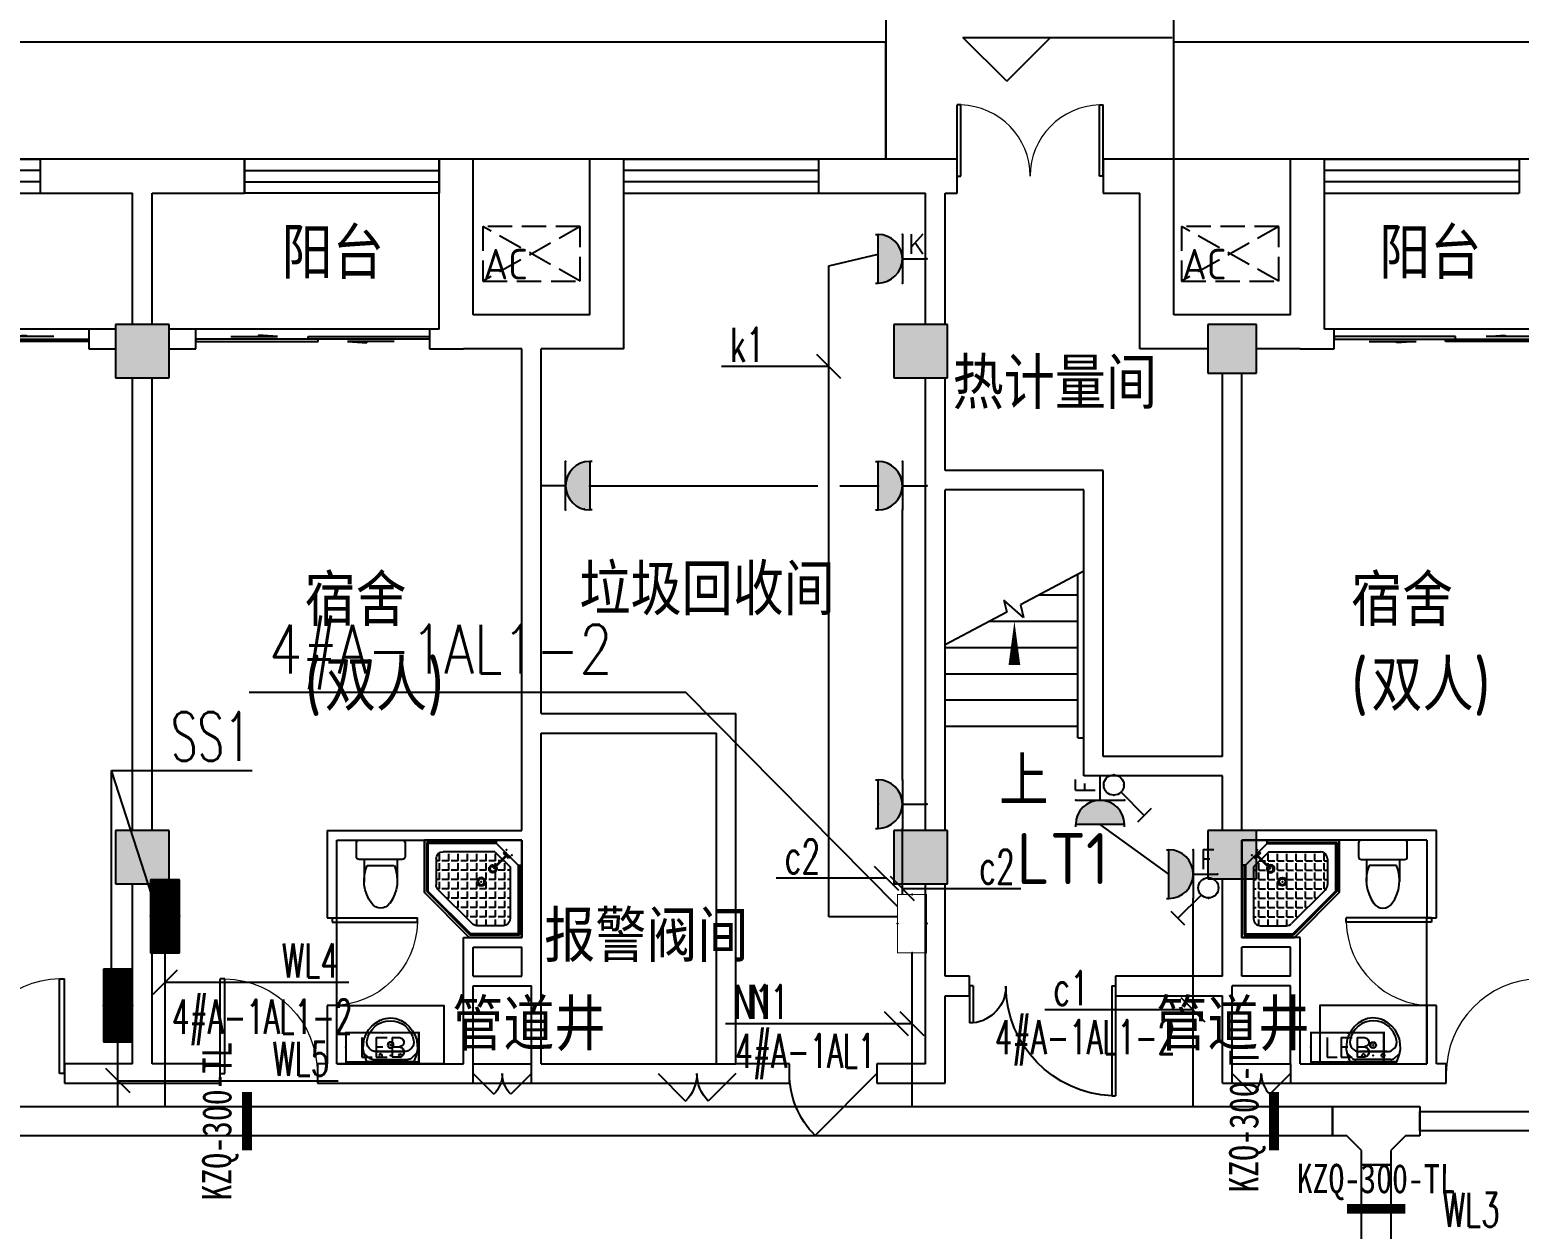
# Model space of a CAD drawing. Extents: x 1725663 to 4653551, y -550461 to 248782.
# Drawn here: x 2142894 to 2158200, y -39188 to -26859 of the extents above; entities that cross this region are included whole.
import ezdxf
from ezdxf.enums import TextEntityAlignment as Align

# ---------------------------------------------------------------- set-up
doc = ezdxf.new("R2010")
doc.units = 0
doc.header["$LTSCALE"] = 1000
doc.linetypes.add('DASH', pattern=[0.35, 0.25, -0.1])
for name, color, linetype in [('0-底图', 7, 'Continuous'), ('A-ANNO-IDEN-LEVL', 3, 'Continuous'), ('A-FLOR-STRS', 140, 'Continuous'), ('CABLETRAY', 4, 'Continuous'), ('CLAYER', 7, 'Continuous'), ('COLUMN', 255, 'Continuous'), ('DBZ', 7, 'Continuous'), ('DIM-照明', 3, 'Continuous'), ('DIM-箱柜', 7, 'Continuous'), ('DIM_SYMB', 3, 'Continuous'), ('DOOR_FIRE', 4, 'Continuous'), ('E2-楼梯、坡道', 52, 'Continuous'), ('EQUIP-插座', 3, 'Continuous'), ('EQUIP-照明', 3, 'Continuous'), ('EQUIP-箱柜', 3, 'Continuous'), ('GROUND', 2, 'Continuous'), ('PUB_HATCH', 8, 'Continuous'), ('PUB_TEXT', 7, 'Continuous'), ('TEL_TEXT', 7, 'Continuous'), ('WALL', 2, 'Continuous'), ('WINDOW', 4, 'Continuous'), ('WIRE-照明', 6, 'Continuous'), ('抗震支吊架', 2, 'Continuous'), ('洁具', 213, 'Continuous'), ('空调外机', 211, 'Continuous')]:
    doc.layers.add(name, color=color, linetype=linetype)
doc.styles.add('_TCH_DIM', font='SIMPLEX', dxfattribs={"width": 0.8, "height": 5, "bigfont": 'HZTXT'})
doc.styles.add('_TEL_DIM', font='SIMPLEX', dxfattribs={"width": 0.8, "height": 3.5, "bigfont": 'HZTXT'})
doc.styles.add('kzcad', font='', dxfattribs={"width": 0.8})
doc.styles.get("Standard").update_dxf_attribs({"font": 'geniso.shx', "bigfont": 'hztxt.shx'})
doc.styles.get('kzcad').set_extended_font_data('SimSun')

# ---------------------------------------------------------------- blocks, each defined once
blk = doc.blocks.new('$equip_U$00000177(WIN7-PC-dian)')
at = {"const_width": 0.02}
blk.add_lwpolyline([(-0.6, 0.6), (0.6, 0.6), (0.6, 0), (-0.6, 0)], close=True, dxfattribs=at)
for p in [(0, 0.6), (-0.6, 0.3), (0, 0), (0.6, 0.3)]:
    blk.add_point(p)
at = {"color": 7, "style": '_TEL_DIM', "flags": 1}
for tag in ['A', 'REMARK']:
    blk.add_attdef(tag, text='', height=0.00002, dxfattribs=at).set_placement((0, 0), align=Align.MIDDLE_CENTER)
blk = doc.blocks.new('*X490')
at = {"color": 0}
for p, q in [((-250, 33), (-83, 200)), ((-250, 68), (-118, 200)), ((-250, 104), (-154, 200)), ((-250, 139), (-189, 200)), ((-250, 174), (-224, 200)), ((-247, 0), (-47, 200)), ((-212, 0), (-12, 200)), ((-177, 0), (23, 200)), ((-141, 0), (59, 200)), ((-106, 0), (94, 200)), ((-71, 0), (129, 200)), ((-35, 0), (165, 200)), ((0, 0), (200, 200)), ((35, 0), (235, 200)), ((71, 0), (250, 179)), ((106, 0), (250, 144)), ((141, 0), (250, 109)), ((177, 0), (250, 73)), ((212, 0), (250, 38)), ((247, 0), (250, 3))]:
    blk.add_line(p, q, dxfattribs=at)
blk = doc.blocks.new('$equip$00002943')
for p, q in [((-0.75, 0.6), (-0.75, 0)), ((0.75, 0.6), (-0.75, 0.6)), ((0.75, 0), (0.75, 0.6)), ((-0.75, 0), (0.75, 0))]:
    blk.add_line(p, q)
for points, const_width in [([(-0.75, 0.3), (0.75, 0.3)], 0.6), ([(-0.75, 0.6), (-0.75, 0), (0.75, 0), (0.75, 0.6), (-0.75, 0.6), (-0.75, 0)], 0.02)]:
    blk.add_lwpolyline(points, dxfattribs=dict(const_width=const_width))
for p in [(0, 0.6), (-0.75, 0.3), (0, 0), (0.75, 0.3)]:
    blk.add_point(p)
at = {"xscale": 0.00300000000061118, "yscale": 0.00300000000061118, "zscale": 0.00300000000061118}
blk.add_blockref('*X490', (0, 0), dxfattribs=at)
at = {"color": 7, "style": '_TEL_DIM', "flags": 1}
for tag in ['A', 'REMARK']:
    blk.add_attdef(tag, text='', height=0.00002, dxfattribs=at).set_placement((0, 0), align=Align.MIDDLE_CENTER)
blk = doc.blocks.new('$equip$00001764')
for p, q in [((-0.5, 1.05), (-0.5, 1)), ((-0.5, 1), (0.5, 1)), ((0.5, 1.05), (0.5, 1)), ((0.5, 0.5), (-0.5, 0.5)), ((0, 0.5), (0, 0))]:
    blk.add_line(p, q)
blk.add_arc((0, 1), 0.5, 180, 0)
for p in [(-0.5, 0.5), (0.5, 0.5), (0, 0)]:
    blk.add_point(p)
for points in [[(0.433, 0.75), (-0.433, 0.75), (0.5, 1), (-0.5, 1)], [(0.25, 0.567), (-0.25, 0.567), (0.433, 0.75), (-0.433, 0.75)], [(0, 0.5), (0, 0.5), (0.25, 0.567), (-0.25, 0.567)]]:
    blk.add_solid(points)
at = {"color": 7, "style": '_TEL_DIM'}
blk.add_attdef('$TEXT$', text='', height=0.4, dxfattribs=at).set_placement((0.303, 0.211), align=Align.MIDDLE_CENTER)
at = {"color": 7, "style": '_TEL_DIM', "flags": 1}
blk.add_attdef('A', text='', height=0.00002, dxfattribs=at).set_placement((0, 0), align=Align.MIDDLE_CENTER)
blk = doc.blocks.new('$equip$00002327')
for p, q in [((0.484, 0.975), (0.766, 0.692)), ((0.147, 0.356), (0.625, 0.833))]:
    blk.add_line(p, q)
blk.add_circle((0, 0.208), 0.208)
for p in [(0, 0.417), (-0.208, 0.208), (0, 0), (0.208, 0.208)]:
    blk.add_point(p)
at = {"color": 7, "flags": 1}
blk.add_attdef('A', text='', height=0.00002, dxfattribs=at).set_placement((0, 0), align=Align.MIDDLE_CENTER)
blk = doc.blocks.new('$equip$00001237')
for p, q in [((-0.5, 1.05), (-0.5, 1)), ((-0.5, 1), (0.5, 1)), ((0.5, 1.05), (0.5, 1)), ((0.5, 0.5), (-0.5, 0.5)), ((0, 0.5), (0, 0))]:
    blk.add_line(p, q)
blk.add_arc((0, 1), 0.5, 180, 0)
for p in [(0, 1), (-0.5, 0.5), (0.5, 0.5), (0, 0)]:
    blk.add_point(p)
for points in [[(0.433, 0.75), (-0.433, 0.75), (0.5, 1), (-0.5, 1)], [(0.25, 0.567), (-0.25, 0.567), (0.433, 0.75), (-0.433, 0.75)], [(0, 0.5), (0, 0.5), (0.25, 0.567), (-0.25, 0.567)]]:
    blk.add_solid(points)
at = {"flags": 9}
blk.add_attdef('A', (0, 0), '', height=0.00002, dxfattribs=at)
blk = doc.blocks.new('$equip$00002908')
for p, q in [((0.75, 0.6), (-0.75, 0.6)), ((-0.75, 0.6), (-0.75, 0)), ((0.75, 0), (0.75, 0.6)), ((-0.75, 0), (0.75, 0))]:
    blk.add_line(p, q)
at = {"const_width": 0.04}
blk.add_lwpolyline([(-0.75, 0.6), (-0.75, 0), (0.75, 0), (0.75, 0.6), (-0.75, 0.6), (-0.75, 0)], dxfattribs=at)
for p in [(0, 0.6), (-0.75, 0.3), (0, 0), (0.75, 0.3)]:
    blk.add_point(p)
at = {"color": 7, "style": '_TEL_DIM'}
blk.add_attdef('$TEXT$', text='', height=0.4, dxfattribs=at).set_placement((0, 0.3), align=Align.MIDDLE_CENTER)
at = {"color": 7, "style": '_TEL_DIM', "flags": 1}
for tag in ['A', 'REMARK']:
    blk.add_attdef(tag, text='', height=0.00002, dxfattribs=at).set_placement((0, 0), align=Align.MIDDLE_CENTER)
blk = doc.blocks.new('1F平面-CAD导入_dwg_Drawing4_t3_dwg_$plan$00001613-474159-1F-927810-1F')
at = {"layer": '洁具'}
for p, q in [((-200, 170), (-430, 170)), ((-30, 250), (-170, 250)), ((-260, -140), (-260, 140)), ((-200, -170), (-200, -220)), ((-170, -250), (-30, -250))]:
    blk.add_line(p, q, dxfattribs=at)
for points in [[(-200, 220), (-200, 170), (-200, -170), (-430, -170)], [(0, -220), (0, 220)]]:
    blk.add_lwpolyline(points, dxfattribs=at)
for centre, radius, start, end in [((-413, -227), 398, 67.4505, 126.6381), ((-170, 220), 30, 90, 180), ((-30, 220), 30, 0, 90), ((-590, 0), 110, 123.4509, 236.5491), ((-413, 227), 398, 233.3619, 292.5495), ((-170, -220), 30, 180, 270), ((-30, -220), 30, 270, 0)]:
    blk.add_arc(centre, radius, start, end, dxfattribs=at)
blk = doc.blocks.new('$lvtry$00000169')
at = {"color": 0}
for p, q in [((259, -36), (259, 0)), ((259, -36), (36, -259)), ((276, -120), (120, -276)), ((144, -151), (291, -298)), ((151, -144), (298, -291)), ((259, -24), (976, -24)), ((259, -36), (964, -36)), ((270, -213), (270, -143)), ((276, -120), (808, -120)), ((366, -213), (366, -143)), ((462, -213), (462, -143)), ((558, -213), (558, -143)), ((655, -213), (655, -143)), ((751, -213), (751, -143)), ((847, -213), (847, -143)), ((964, -36), (976, -24)), ((964, -36), (964, -525)), ((976, -24), (976, -530)), ((36, -259), (0, -259)), ((24, -259), (24, -976)), ((36, -259), (36, -964)), ((120, -276), (120, -808)), ((173, -309), (173, -239)), ((183, -213), (205, -213)), ((220, -213), (243, -213)), ((270, -213), (340, -213)), ((270, -263), (270, -239)), ((366, -213), (436, -213)), ((366, -309), (366, -239)), ((462, -213), (532, -213)), ((462, -309), (462, -239)), ((558, -213), (628, -213)), ((558, -309), (558, -239)), ((655, -213), (725, -213)), ((655, -309), (655, -239)), ((751, -213), (821, -213)), ((751, -309), (751, -239)), ((847, -213), (880, -213)), ((847, -309), (847, -239)), ((880, -192), (880, -460)), ((120, -309), (147, -309)), ((120, -405), (147, -405)), ((173, -309), (243, -309)), ((173, -405), (173, -335)), ((173, -405), (243, -405)), ((173, -501), (173, -431)), ((270, -405), (270, -335)), ((270, -405), (340, -405)), ((270, -501), (270, -431)), ((334, -309), (340, -309)), ((366, -309), (436, -309)), ((366, -405), (366, -335)), ((366, -405), (379, -405)), ((366, -501), (366, -431)), ((462, -309), (532, -309)), ((462, -405), (462, -335)), ((462, -405), (532, -405)), ((462, -501), (462, -431)), ((558, -309), (628, -309)), ((558, -405), (558, -335)), ((558, -405), (628, -405)), ((558, -501), (558, -431)), ((655, -309), (725, -309)), ((655, -405), (655, -335)), ((655, -405), (725, -405)), ((655, -501), (655, -431)), ((751, -309), (821, -309)), ((751, -405), (751, -335)), ((751, -405), (821, -405)), ((751, -501), (751, -431)), ((847, -309), (880, -309)), ((847, -405), (847, -335)), ((847, -405), (880, -405)), ((847, -501), (847, -431)), ((120, -501), (147, -501)), ((120, -598), (147, -598)), ((173, -501), (243, -501)), ((173, -598), (173, -528)), ((173, -598), (243, -598)), ((270, -501), (340, -501)), ((270, -598), (270, -528)), ((270, -598), (340, -598)), ((366, -501), (436, -501)), ((366, -598), (366, -528)), ((366, -598), (436, -598)), ((462, -501), (532, -501)), ((462, -598), (462, -528)), ((462, -598), (532, -598)), ((859, -511), (511, -859)), ((964, -525), (525, -964)), ((976, -530), (530, -976)), ((558, -501), (628, -501)), ((558, -598), (558, -528)), ((558, -598), (628, -598)), ((655, -501), (725, -501)), ((655, -598), (655, -528)), ((655, -598), (725, -598)), ((751, -501), (821, -501)), ((751, -598), (751, -528)), ((751, -598), (773, -598)), ((847, -501), (867, -501)), ((964, -525), (976, -530)), ((120, -694), (147, -694)), ((173, -694), (173, -624)), ((173, -694), (243, -694)), ((173, -790), (173, -720)), ((270, -694), (270, -624)), ((270, -694), (340, -694)), ((270, -790), (270, -720)), ((366, -694), (366, -624)), ((366, -694), (436, -694)), ((366, -790), (366, -720)), ((462, -694), (462, -624)), ((462, -694), (532, -694)), ((462, -790), (462, -720)), ((558, -694), (558, -624)), ((558, -694), (628, -694)), ((558, -790), (558, -720)), ((655, -694), (655, -624)), ((655, -694), (676, -694)), ((120, -790), (147, -790)), ((173, -790), (243, -790)), ((173, -878), (173, -816)), ((192, -880), (460, -880)), ((270, -790), (340, -790)), ((270, -880), (270, -816)), ((366, -790), (436, -790)), ((366, -880), (366, -816)), ((462, -790), (532, -790)), ((462, -880), (462, -816)), ((558, -790), (580, -790)), ((36, -964), (24, -976)), ((24, -976), (530, -976)), ((36, -964), (525, -964)), ((525, -964), (530, -976))]:
    blk.add_line(p, q, dxfattribs=at)
blk.add_lwpolyline([(0, 0), (0, -1000), (540, -1000), (1000, -540), (1000, 0)], close=True)
for points in [[(0, 0), (0, -1000)], [(0, 0), (1000, 0)], [(1000, 0), (1000, -540)], [(190, -136), (178, -148), (162, -132), (174, -121)], [(136, -190), (148, -178), (132, -162), (121, -174)], [(1000, -540), (540, -1000)], [(0, -1000), (540, -1000)]]:
    blk.add_lwpolyline(points, close=True, dxfattribs=at)
for radius in [43.8, 31.1]:
    blk.add_circle((416, -428), radius, dxfattribs=at)
for centre, radius, start, end in [((808, -192), 72, 0, 90), ((296, -296), 40.6, 142.583, 128.4197), ((296, -296), 28.6, 145.828, 125.6599), ((808, -460), 72, 315, 0), ((192, -808), 72, 180, 270), ((460, -808), 72, 270, 315)]:
    blk.add_arc(centre, radius, start, end, dxfattribs=at)
for p in [(156, -102, 0), (103, -156, 0), (416, -428, 0)]:
    blk.add_point(p, dxfattribs=at)
blk = doc.blocks.new('$lvtry$00000178')
at = {"color": 0}
for p, q in [((-238, 0), (238, 0)), ((-214, -36), (-272, -91)), ((-180, -23), (180, -23)), ((-142, -105), (140, -105)), ((140, -105), (-142, -105)), ((216, -37), (268, -91))]:
    blk.add_line(p, q, dxfattribs=at)
blk.add_lwpolyline([(-104, -430, 0.224698), (110, -425, 0.348046), (269, -79), (239, 0), (-241, 0), (-271, -79, 0.356844)], format="xyb", close=True, dxfattribs=at)
for centre, radius in [((-100, -65), 16.3), ((1, -172), 31.6), ((100, -65), 16.3)]:
    blk.add_circle(centre, radius, dxfattribs=at)
at = {"color": 0, "lineweight": 13}
blk.add_circle((1, -172), 23, dxfattribs=at)
at = {"color": 0}
for centre, radius, start, end in [((-142, -205), 100, 90, 190.5602), ((-180, -73), 50, 90, 133.181), ((140, -205), 100, 349.4398, 90), ((180, -73), 50, 44.5607, 90), ((-1, -179), 243, 190.5602, 349.4398)]:
    blk.add_arc(centre, radius, start, end, dxfattribs=at)
for p in [(0, -65), (1, -172)]:
    blk.add_point(p, dxfattribs=at)
blk = doc.blocks.new('A$C70365C93')
at = {"layer": '洁具'}
blk.add_lwpolyline([(-1900, 2300), (-1900, 1700), (-800, 1700), (-800, 2300)], close=True, dxfattribs=at)
blk.add_blockref('$lvtry$00000178', (-1350, 2280), dxfattribs=at)
at = {"layer": '洁具', "rotation": 180}
blk.add_blockref('$lvtry$00000169', (0, 0), dxfattribs=at)
at = {"layer": '洁具', "extrusion": (0, 0, -1), "xscale": -1, "zscale": -1, "rotation": 90}
blk.add_blockref('1F平面-CAD导入_dwg_Drawing4_t3_dwg_$plan$00001613-474159-1F-927810-1F', (1450, 0), dxfattribs=at)
blk = doc.blocks.new('A$Cf5a72a1b')
at = {"layer": '空调外机', "linetype": 'DASH'}
for p, q in [((1000, 563), (0, 0)), ((1000, 0), (0, 563))]:
    blk.add_line(p, q, dxfattribs=at)
blk.add_lwpolyline([(1000, 563), (0, 563), (0, 0), (1000, 0)], close=True, dxfattribs=at)
at = {"layer": 'PUB_TEXT'}
blk.add_text('AC', height=315, dxfattribs=at).set_placement((5, 18))
blk = doc.blocks.new('$WINLIB2D$00000001')
at = {"color": 0}
for points in [[(-0.5, 0.5), (-0.5, -0.5)], [(-0.5, 0.5), (0.5, 0.5)], [(0.5, -0.5), (0.5, 0.5)], [(0.5, 0.1667), (-0.5, 0.1667)], [(0.5, -0.1667), (-0.5, -0.1667)], [(-0.5, -0.5), (0.5, -0.5)]]:
    blk.add_lwpolyline(points, dxfattribs=at)
blk = doc.blocks.new('$DorLib2D$00000114')
at = {"color": 0}
blk.add_line((0.5, 0), (-0.207, 0.707), dxfattribs=at)
blk.add_arc((0.5, 0), 1, 135, 180, dxfattribs=at)
blk = doc.blocks.new('$DorLib2D$00000116')
at = {"color": 0}
for p, q in [((-0.5, 0), (-0.146, 0.354)), ((0.5, 0), (0.146, 0.354))]:
    blk.add_line(p, q, dxfattribs=at)
for centre, start, end in [((-0.5, 0), 0, 45), ((0.5, 0), 135, 180)]:
    blk.add_arc(centre, 0.5, start, end, dxfattribs=at)
blk = doc.blocks.new('$DorLib2D$00000002')
for p, q in [((-0.5, 0), (-0.5, 0.4875)), ((-0.475, 0.4875), (-0.5, 0.4875)), ((-0.475, 0), (-0.475, 0.4875)), ((0.475, 0), (0.475, 0.4875)), ((0.475, 0.4875), (0.5, 0.4875)), ((0.5, 0), (0.5, 0.4875)), ((-0.5, 0), (-0.475, 0)), ((0.5, 0), (0.475, 0))]:
    blk.add_line(p, q)
at = {"lineweight": 13}
for centre, start, end in [((-0.4875, 0), 0, 88.53072), ((0.4875, 0), 91.46928, 180)]:
    blk.add_arc(centre, 0.4875, start, end, dxfattribs=at)
blk = doc.blocks.new('$DorLib2D$00000131')
at = {"color": 0, "linetype": 'Continuous'}
for p, q in [((0.15, 0.125), (0.2319, 0.1973)), ((0.2319, 0.1973), (0.2319, 0.125)), ((-0.5, 0.125), (-0.5, 0)), ((0.0192, 0.125), (-0.5, 0.125)), ((0.0192, 0), (0.0192, 0.125)), ((0.35, 0.125), (0.15, 0.125)), ((-0.5, 0), (0.0192, 0)), ((-0.024, 0), (0.5, 0)), ((-0.024, -0.125), (-0.024, 0)), ((0.5, 0), (0.5, -0.125)), ((-0.35, -0.125), (-0.15, -0.125)), ((-0.2319, -0.1973), (-0.2319, -0.125)), ((-0.15, -0.125), (-0.2319, -0.1973)), ((0.5, -0.125), (-0.024, -0.125))]:
    blk.add_line(p, q, dxfattribs=at)
blk = doc.blocks.new('$DorLib2D$00000001')
for p, q in [((0.45, 0.975), (0.5, 0.975)), ((0.45, 0), (0.45, 0.975)), ((0.5, 0), (0.5, 0.975)), ((0.5, 0), (0.45, 0))]:
    blk.add_line(p, q)
at = {"lineweight": 13}
blk.add_arc((0.475, 0), 0.975, 91.4693, 180, dxfattribs=at)
blk = doc.blocks.new('$DorLib2D$00000225')
at = {"color": 0}
for p, q in [((0.475, -0.001), (0.475, 0.752)), ((0.475, 0.752), (0.5, 0.752)), ((0.5, -0.001), (0.5, 0.752)), ((-0.5, 0), (-0.5, 0.252)), ((-0.475, 0.252), (-0.5, 0.252)), ((-0.475, 0), (-0.475, 0.252)), ((-0.475, 0), (-0.5, 0)), ((0.475, -0.001), (0.5, -0.001))]:
    blk.add_line(p, q, dxfattribs=at)
for centre, radius, start, end in [((0.505, -0.002), 0.755, 92.2493, 179.7238), ((-0.501, 0.003), 0.251, 359.7899, 84.0974)]:
    blk.add_arc(centre, radius, start, end, dxfattribs=at)
blk = doc.blocks.new('ghj')
at = {"layer": 'PUB_HATCH'}
for points in [[(1581082, 51245.3), (1580532, 51245.3), (1580532, 50695.3), (1581082, 50695.3)], [(1589082, 51245.3), (1588532, 51245.3), (1588532, 50695.3), (1589082, 50695.3)], [(1592257, 51245.3), (1591757, 51245.3), (1591757, 50745.3), (1592257, 50745.3)], [(1581082, 46045.3), (1580532, 46045.3), (1580532, 45495.3), (1581082, 45495.3)], [(1589082, 46045.3), (1588532, 46045.3), (1588532, 45495.3), (1589082, 45495.3)], [(1592257, 46045.3), (1591757, 46045.3), (1591757, 45545.3), (1592257, 45545.3)]]:
    blk.add_hatch(color=256, dxfattribs=at).paths.add_polyline_path(points)
at = {"layer": 'A-ANNO-IDEN-LEVL'}
for p, q in [((1589690.6, 53745.3), (1589240.6, 54195.3)), ((1589240.6, 54195.3), (1591391.5, 54195.3)), ((1589690.6, 53745.3), (1590140.6, 54195.3))]:
    blk.add_line(p, q, dxfattribs=at)
at = {"layer": 'A-FLOR-STRS'}
for p, q in [((1590482, 48710), (1589831.2, 48363.2)), ((1590422, 46995.3), (1590422, 48678)), ((1590482, 47115.3), (1590482, 48710)), ((1590482, 46995.3), (1590482, 48710)), ((1589861.7, 48231.6), (1589661.6, 48411.4)), ((1589661.6, 48411.4), (1589690.2, 48288)), ((1590022.8, 48465.3), (1590422, 48465.3)), ((1589690.2, 48288), (1589057, 47950.6)), ((1589831.2, 48363.2), (1589861.7, 48231.6)), ((1589516.2, 48195.3), (1590422, 48195.3)), ((1589057, 47115.3), (1589057, 47950.6)), ((1589057, 47925.3), (1590422, 47925.3)), ((1589057, 47655.3), (1590422, 47655.3)), ((1589057, 47385.3), (1590422, 47385.3)), ((1589057, 47115.3), (1590422, 47115.3)), ((1590422, 46995.3), (1590482, 46995.3))]:
    blk.add_line(p, q, dxfattribs=at)
at = {"layer": 'COLUMN'}
for p, q in [((1581082, 51245.3), (1580532, 51245.3)), ((1580532, 51245.3), (1580532, 50695.3)), ((1581082, 50695.3), (1581082, 51245.3)), ((1589082, 51245.3), (1588532, 51245.3)), ((1588532, 51245.3), (1588532, 50695.3)), ((1589082, 50695.3), (1589082, 51245.3)), ((1592257, 51245.3), (1591757, 51245.3)), ((1591757, 51245.3), (1591757, 50745.3)), ((1592257, 50745.3), (1592257, 51245.3)), ((1580532, 50695.3), (1581082, 50695.3)), ((1588532, 50695.3), (1589082, 50695.3)), ((1591757, 50745.3), (1592257, 50745.3)), ((1581082, 46045.3), (1580532, 46045.3)), ((1580532, 46045.3), (1580532, 45495.3)), ((1581082, 45495.3), (1581082, 46045.3)), ((1589082, 46045.3), (1588532, 46045.3)), ((1588532, 46045.3), (1588532, 45495.3)), ((1589082, 45495.3), (1589082, 46045.3)), ((1592257, 46045.3), (1591757, 46045.3)), ((1591757, 46045.3), (1591757, 45545.3)), ((1592257, 45545.3), (1592257, 46045.3)), ((1580532, 45495.3), (1581082, 45495.3)), ((1588532, 45495.3), (1589082, 45495.3)), ((1591757, 45545.3), (1592257, 45545.3))]:
    blk.add_line(p, q, dxfattribs=at)
at = {"layer": 'DIM_SYMB'}
blk.add_lwpolyline([(1589769.5, 46980.3, 0, 0, 0), (1589769.5, 48195.3, 0, 120, 0), (1589769.5, 47745.3, 0, 0, 0)], format="xyseb", dxfattribs=at)
at = {"layer": 'DOOR_FIRE'}
for p, q in [((1584207, 43645.3), (1584807, 43645.3)), ((1586107, 43645.3), (1586907, 43645.3)), ((1592007, 43645.3), (1592607, 43645.3)), ((1584207, 43445.3), (1584807, 43445.3)), ((1586107, 43445.3), (1586907, 43445.3)), ((1592007, 43445.3), (1592607, 43445.3))]:
    blk.add_line(p, q, dxfattribs=at)
at = {"layer": 'E2-楼梯、坡道'}
blk.add_lwpolyline([(1591407, 52945.3), (1591407, 54445.3), (1588449.6, 54445.3), (1588449.6, 52945.3)], dxfattribs=at)
at = {"layer": 'GROUND'}
for p, q in [((1588449.6, 54145.3), (1561707, 54145.3)), ((1588449.6, 52945.3), (1588449.6, 54145.3)), ((1591407, 52945.3), (1591407, 54145.3)), ((1605407, 54145.3), (1591407, 54145.3)), ((1604207, 52945.3), (1591407, 52945.3))]:
    blk.add_line(p, q, dxfattribs=at)
blk.add_lwpolyline([(1588449.6, 52945.3), (1561707, 52945.3)], dxfattribs=at)
at = {"layer": 'WALL'}
for p, q in [((1580807, 52945.3), (1579757, 52945.3)), ((1579757, 52945.3), (1579757, 52595.3)), ((1581857, 52945.3), (1580807, 52945.3)), ((1581857, 52595.3), (1581857, 52945.3)), ((1584207, 52945.3), (1583857, 52945.3)), ((1583857, 52945.3), (1583857, 52595.3)), ((1584207, 51345.3), (1584207, 52945.3)), ((1585757, 52945.3), (1585407, 52945.3)), ((1585407, 51345.3), (1585407, 52945.3)), ((1585757, 52595.3), (1585757, 52945.3)), ((1588957, 52945.3), (1587757, 52945.3)), ((1587757, 52945.3), (1587757, 52595.3)), ((1589182, 52945.3), (1588957, 52945.3)), ((1589182, 52595.3), (1589182, 52945.3)), ((1591407, 52945.3), (1590682, 52945.3)), ((1590682, 52945.3), (1590682, 52595.3)), ((1591407, 51345.3), (1591407, 52945.3)), ((1592957, 52945.3), (1592607, 52945.3)), ((1592607, 51345.3), (1592607, 52945.3)), ((1592957, 52595.3), (1592957, 52945.3)), ((1579757, 52595.3), (1580707, 52595.3)), ((1580707, 51245.3), (1580707, 52595.3)), ((1580907, 52595.3), (1581857, 52595.3)), ((1580907, 51245.3), (1580907, 52595.3)), ((1583857, 51195.3), (1583857, 52595.3)), ((1585757, 50995.3), (1585757, 52595.3)), ((1587757, 52595.3), (1588857, 52595.3)), ((1588857, 51245.3), (1588857, 52595.3)), ((1589057, 51245.3), (1589057, 52595.3)), ((1589057, 52595.3), (1589182, 52595.3)), ((1590682, 52595.3), (1591057, 52595.3)), ((1591057, 50995.3), (1591057, 52595.3)), ((1592957, 51195.3), (1592957, 52595.3)), ((1584807, 51345.3), (1584207, 51345.3)), ((1585407, 51345.3), (1584807, 51345.3)), ((1592007, 51345.3), (1591407, 51345.3)), ((1592607, 51345.3), (1592007, 51345.3)), ((1580532, 51195.3), (1580257, 51195.3)), ((1580257, 51195.3), (1580257, 50995.3)), ((1581357, 51195.3), (1581082, 51195.3)), ((1581357, 50995.3), (1581357, 51195.3)), ((1583857, 51195.3), (1583757, 51195.3)), ((1583757, 51195.3), (1583757, 50995.3)), ((1593057, 51195.3), (1592957, 51195.3)), ((1593057, 50995.3), (1593057, 51195.3)), ((1580257, 50995.3), (1580532, 50995.3)), ((1581082, 50995.3), (1581357, 50995.3)), ((1583757, 50995.3), (1584107, 50995.3)), ((1584707, 50995.3), (1584107, 50995.3)), ((1584707, 47145.3), (1584707, 50995.3)), ((1584907, 47245.3), (1584907, 50995.3)), ((1585757, 50995.3), (1584907, 50995.3)), ((1591757, 50995.3), (1591057, 50995.3)), ((1592707, 50995.3), (1592257, 50995.3)), ((1592707, 50995.3), (1593057, 50995.3)), ((1580707, 46045.3), (1580707, 50695.3)), ((1580907, 46045.3), (1580907, 50695.3)), ((1588857, 49645.3), (1588857, 50695.3)), ((1589057, 49745.3), (1589057, 50695.3)), ((1591907, 46805.3), (1591907, 50745.3)), ((1592107, 46705.3), (1592107, 50745.3)), ((1590682, 49745.3), (1589057, 49745.3)), ((1590682, 46805.3), (1590682, 49745.3)), ((1588857, 46045.3), (1588857, 49645.3)), ((1589057, 46045.3), (1589057, 49545.3)), ((1590482, 49545.3), (1589057, 49545.3)), ((1590482, 46605.3), (1590482, 49545.3)), ((1584707, 46045.3), (1584707, 47145.3)), ((1584907, 47245.3), (1586907, 47245.3)), ((1586907, 43645.3), (1586907, 47245.3)), ((1584907, 47045.3), (1586707, 47045.3)), ((1584907, 46045.3), (1584907, 47045.3)), ((1586707, 43645.3), (1586707, 47045.3)), ((1591907, 46805.3), (1590682, 46805.3)), ((1592107, 46045.3), (1592107, 46705.3)), ((1591907, 46605.3), (1590482, 46605.3)), ((1591907, 46045.3), (1591907, 46605.3)), ((1582707, 46045.3), (1584707, 46045.3)), ((1582707, 46045.3), (1582707, 45145.3)), ((1582807, 45945.3), (1584707, 45945.3)), ((1582807, 45145.3), (1582807, 45945.3)), ((1584707, 44945.3), (1584707, 45945.3)), ((1584907, 44845.3), (1584907, 46045.3)), ((1594107, 46045.3), (1592257, 46045.3)), ((1594007, 45945.3), (1592257, 45945.3)), ((1594007, 45945.3), (1594007, 45145.3)), ((1594107, 45145.3), (1594107, 46045.3)), ((1580707, 43645.3), (1580707, 45495.3)), ((1580907, 43645.3), (1580907, 45495.3)), ((1588857, 44445.3), (1588857, 45495.3)), ((1589057, 44545.3), (1589057, 45495.3)), ((1591907, 44845.3), (1591907, 45545.3)), ((1592107, 44945.3), (1592107, 45545.3)), ((1582707, 45145.3), (1582807, 45145.3)), ((1594007, 45145.3), (1594107, 45145.3)), ((1584107, 44945.3), (1584707, 44945.3)), ((1584107, 44445.3), (1584107, 44945.3)), ((1592707, 44945.3), (1592107, 44945.3)), ((1592707, 44445.3), (1592707, 44945.3)), ((1584207, 44845.3), (1584707, 44845.3)), ((1584207, 44545.3), (1584207, 44845.3)), ((1584707, 44545.3), (1584707, 44845.3)), ((1584907, 44445.3), (1584907, 44845.3)), ((1591907, 44545.3), (1591907, 44845.3)), ((1592107, 44545.3), (1592107, 44845.3)), ((1592607, 44845.3), (1592107, 44845.3)), ((1592607, 44545.3), (1592607, 44845.3)), ((1584207, 44545.3), (1584707, 44545.3)), ((1589307, 44545.3), (1589057, 44545.3)), ((1589307, 44345.3), (1589307, 44545.3)), ((1591907, 44545.3), (1590807, 44545.3)), ((1590807, 44545.3), (1590807, 44345.3)), ((1592607, 44545.3), (1592107, 44545.3)), ((1584107, 43645.3), (1584107, 44445.3)), ((1584207, 44445.3), (1584807, 44445.3)), ((1584207, 43645.3), (1584207, 44445.3)), ((1584807, 43645.3), (1584807, 44445.3)), ((1584907, 43645.3), (1584907, 44445.3)), ((1588857, 43645.3), (1588857, 44445.3)), ((1592007, 43645.3), (1592007, 44445.3)), ((1592607, 44445.3), (1592007, 44445.3)), ((1592607, 43645.3), (1592607, 44445.3)), ((1592707, 43645.3), (1592707, 44445.3)), ((1582807, 44245.3), (1582707, 44245.3)), ((1582707, 44245.3), (1582707, 43645.3)), ((1582807, 43645.3), (1582807, 44245.3)), ((1589057, 43445.3), (1589057, 44345.3)), ((1589057, 44345.3), (1589307, 44345.3)), ((1590807, 44345.3), (1591907, 44345.3)), ((1591907, 43445.3), (1591907, 44345.3)), ((1594107, 44245.3), (1594007, 44245.3)), ((1594007, 44245.3), (1594007, 43645.3)), ((1594107, 43645.3), (1594107, 44245.3)), ((1580707, 43645.3), (1580007, 43645.3)), ((1580007, 43645.3), (1580007, 43445.3)), ((1581607, 43645.3), (1580907, 43645.3)), ((1581607, 43445.3), (1581607, 43645.3)), ((1582707, 43645.3), (1582607, 43645.3)), ((1582607, 43645.3), (1582607, 43445.3)), ((1582807, 43645.3), (1584107, 43645.3)), ((1584207, 43445.3), (1584207, 43645.3)), ((1584807, 43445.3), (1584807, 43645.3)), ((1584907, 43645.3), (1586707, 43645.3)), ((1587457, 43645.3), (1586907, 43645.3)), ((1587457, 43445.3), (1587457, 43645.3)), ((1588857, 43645.3), (1588357, 43645.3)), ((1588357, 43645.3), (1588357, 43445.3)), ((1592007, 43445.3), (1592007, 43645.3)), ((1592607, 43645.3), (1592607, 43445.3)), ((1592707, 43645.3), (1594007, 43645.3)), ((1594207, 43645.3), (1594107, 43645.3)), ((1594207, 43445.3), (1594207, 43645.3)), ((1580007, 43445.3), (1580807, 43445.3)), ((1580807, 43445.3), (1581607, 43445.3)), ((1582607, 43445.3), (1582707, 43445.3)), ((1582707, 43445.3), (1584107, 43445.3)), ((1584107, 43445.3), (1584207, 43445.3)), ((1584807, 43445.3), (1586807, 43445.3)), ((1586807, 43445.3), (1587457, 43445.3)), ((1588357, 43445.3), (1589057, 43445.3)), ((1591907, 43445.3), (1592007, 43445.3)), ((1592607, 43445.3), (1592707, 43445.3)), ((1592707, 43445.3), (1594107, 43445.3)), ((1594107, 43445.3), (1594207, 43445.3))]:
    blk.add_line(p, q, dxfattribs=at)
at = {"layer": 'WINDOW'}
for p, q in [((1580257, 51195.3), (1577857, 51195.3)), ((1583757, 51195.3), (1581357, 51195.3)), ((1595457, 51195.3), (1593057, 51195.3)), ((1582807, 44245.3), (1582807, 45145.3)), ((1594007, 44245.3), (1594007, 45145.3))]:
    blk.add_line(p, q, dxfattribs=at)
for p in [(1584307.5, 51689.1), (1591487, 51689.1)]:
    blk.add_blockref('A$Cf5a72a1b', p)
at = {"xscale": -1, "rotation": 180}
blk.add_blockref('A$C70365C93', (1584707, 45945.3), dxfattribs=at)
at = {"rotation": 180}
blk.add_blockref('A$C70365C93', (1592107, 45945.3), dxfattribs=at)
at = {"layer": 'DOOR_FIRE', "xscale": -1500, "yscale": 1500, "zscale": 200, "rotation": 180}
blk.add_blockref('$DorLib2D$00000225', (1590057, 44445.3), dxfattribs=at)
at = {"layer": 'DOOR_FIRE', "zscale": 200}
for name, p, xscale, yscale in [('$DorLib2D$00000116', (1584507, 43545.3), 600, -600), ('$DorLib2D$00000116', (1586507, 43545.3), 800, -800), ('$DorLib2D$00000114', (1587907, 43545.3), 900, -900), ('$DorLib2D$00000116', (1592307, 43545.3), -600, -600)]:
    blk.add_blockref(name, p, dxfattribs=dict(at, xscale=xscale, yscale=yscale))
at = {"layer": 'WINDOW'}
for name, p, xscale, yscale, zscale, rotation in [('$DorLib2D$00000002', (1589932, 52770.3), -1500, -1500, -1500, 180), ('$WINLIB2D$00000001', (1578757, 52770.3), -2000, 350, -2000, 180), ('$WINLIB2D$00000001', (1582857, 52770.3), 2000, 350, 2000, 180), ('$WINLIB2D$00000001', (1586757, 52770.3), -2000, 350, -2000, 180), ('$WINLIB2D$00000001', (1593957, 52770.3), -2000, 350, -2000, 180), ('$DorLib2D$00000131', (1579057, 51095.3), -2400, -200, -2400, 180), ('$DorLib2D$00000131', (1582557, 51095.3), 2400, -200, 2400, 180), ('$DorLib2D$00000131', (1594257, 51095.3), -2400, -200, -2400, 180), ('$DorLib2D$00000001', (1582757, 44695.3), 900, -900, 900, 90), ('$DorLib2D$00000001', (1594057, 44695.3), 900, 900, 900, 90)]:
    blk.add_blockref(name, p, dxfattribs=dict(at, xscale=xscale, yscale=yscale, zscale=zscale, rotation=rotation))
at = {"layer": 'WINDOW', "yscale": 1000}
for p, xscale, zscale in [((1579507, 43545.3), 1000, 1000), ((1582107, 43545.3), -1000, -1000), ((1594707, 43545.3), 1000, 1000)]:
    blk.add_blockref('$DorLib2D$00000001', p, dxfattribs=dict(at, xscale=xscale, zscale=zscale))
at = {"layer": 'CLAYER'}
for s, p in [('热计量间', (1589134.8, 50375.1)), ('报警阀间', (1584937, 44692.6)), ('管道井', (1583992.3, 43782.3)), ('管道井', (1591227.3, 43782.3))]:
    blk.add_text(s, height=525, dxfattribs=at).set_placement(p)
at = {"layer": 'PUB_TEXT'}
for s, p in [('阳台', (1582240, 51713.4)), ('阳台', (1593518, 51713.4)), ('垃圾回收间', (1585299.6, 48256.2)), ('宿舍', (1582474.5, 48145.6)), ('宿舍', (1593228.1, 48145.6)), ('(', (1582474.5, 47273.5)), ('双人', (1582684.5, 47273.5)), (')', (1583734.5, 47273.5)), ('(', (1593228.1, 47273.5)), ('双人', (1593438.1, 47273.5)), (')', (1594488.1, 47273.5)), ('LT1', (1589793.7, 45492.6))]:
    blk.add_text(s, height=525, dxfattribs=at).set_placement(p)
at = {"layer": 'PUB_TEXT', "color": 7, "style": '_TCH_DIM'}
blk.add_text('上', height=506.4, dxfattribs=at).set_placement((1589613.1, 46297.8))

msp = doc.modelspace()

# ---------------------------------------------------------------- linework, layer by layer
at = {"layer": 'CABLETRAY'}
for p, q in [((2070643, -37927), (2156280, -37927)), ((2070643, -37927), (2156280, -37927)), ((2156280, -37927), (2156280, -38227)), ((2156280, -37927), (2157180, -37927)), ((2156280, -38227), (2156280, -37927)), ((2156280, -37927), (2156280, -38227)), ((2156280, -37927), (2157180, -37927)), ((2156280, -38227), (2156280, -37927)), ((2157180, -37927), (2157180, -38227)), ((2157180, -37927), (2157180, -38227)), ((2157180, -38177), (2157180, -37977)), ((2157180, -37977), (2165913, -37977)), ((2157180, -38177), (2157180, -37977)), ((2157180, -37977), (2165913, -37977)), ((2156280, -38227), (2070643, -38227)), ((2156280, -38227), (2070643, -38227)), ((2156430, -38227), (2156280, -38227)), ((2156430, -38227), (2156280, -38227)), ((2156580, -38377), (2156430, -38227)), ((2156580, -38377), (2156430, -38227)), ((2157030, -38227), (2156880, -38377)), ((2157030, -38227), (2156880, -38377)), ((2157180, -38227), (2157030, -38227)), ((2157180, -38227), (2157030, -38227)), ((2165913, -38177), (2157180, -38177)), ((2165913, -38177), (2157180, -38177)), ((2156580, -38527), (2156580, -38377)), ((2156580, -38527), (2156580, -38377)), ((2156880, -38377), (2156880, -38527)), ((2156880, -38377), (2156880, -38527)), ((2156880, -38527), (2156580, -38527)), ((2156580, -97123), (2156580, -38527)), ((2156580, -38527), (2156880, -38527)), ((2156880, -38527), (2156580, -38527)), ((2156580, -97123), (2156580, -38527)), ((2156580, -38527), (2156880, -38527)), ((2156880, -38527), (2156880, -97123)), ((2156880, -38527), (2156880, -97123))]:
    msp.add_line(p, q, dxfattribs=at)
at = {"layer": 'DBZ'}
for p, q in [((2149636, -33671), (2145147, -33671)), ((2151811, -35870), (2149636, -33671))]:
    msp.add_line(p, q, dxfattribs=at)
at = {"layer": 'DIM-照明'}
for p, q in [((2151230, -30445), (2150983, -30197)), ((2151824, -35705), (2151576, -35458)), ((2151985, -35811), (2151738, -35563)), ((2144407, -36526), (2144160, -36774)), ((2144407, -36526), (2144160, -36774)), ((2154974, -37058), (2154726, -36810)), ((2154974, -37058), (2154726, -36810)), ((2151924, -37200), (2151676, -36952)), ((2152085, -37200), (2151838, -36952)), ((2143924, -37785), (2143676, -37537)), ((2143924, -37785), (2143676, -37537))]:
    msp.add_line(p, q, dxfattribs=at)
for points in [[(2150413, -30321), (2150003, -30321)], [(2151106, -30321), (2150413, -30321)], [(2151081, -35581), (2150564, -35581)], [(2151700, -35581), (2151081, -35581)], [(2151861, -35687), (2152563, -35687)], [(2152563, -35687), (2153080, -35687)], [(2144284, -36650), (2145400, -36650)], [(2144284, -36650), (2145400, -36650)], [(2145400, -36650), (2146172, -36650)], [(2145400, -36650), (2146172, -36650)], [(2153745, -36934), (2153325, -36934)], [(2153745, -36934), (2153325, -36934)], [(2154850, -36934), (2153745, -36934)], [(2154850, -36934), (2153745, -36934)], [(2150274, -37076), (2150042, -37076)], [(2150435, -37076), (2150204, -37076)], [(2151800, -37076), (2150274, -37076)], [(2151961, -37076), (2150435, -37076)], [(2143800, -37661), (2145301, -37661)], [(2143800, -37661), (2145301, -37661)], [(2145301, -37661), (2146062, -37661)], [(2145301, -37661), (2146062, -37661)]]:
    msp.add_lwpolyline(points, dxfattribs=at)
at = {"layer": 'DIM-箱柜'}
for p, q in [((2143734, -36513), (2143734, -34473)), ((2144150, -35763), (2143734, -34473)), ((2143734, -34473), (2145178, -34473)), ((2143734, -36513), (2143734, -34473)), ((2144150, -35763), (2143734, -34473)), ((2143734, -34473), (2145178, -34473))]:
    msp.add_line(p, q, dxfattribs=at)
at = {"layer": 'WIRE-照明'}
for p, q in [((2151106, -29285), (2151611, -29166)), ((2151106, -35977), (2151106, -29285)), ((2148650, -31545), (2150994, -31545)), ((2151217, -31545), (2151611, -31545)), ((2148599, -31790), (2148588, -31778)), ((2151861, -34568), (2151861, -31795)), ((2154600, -35538), (2153893, -35028)), ((2151861, -35747), (2151861, -35068)), ((2154850, -35835), (2154850, -35788)), ((2154850, -37927), (2154850, -35835)), ((2151811, -35977), (2151106, -35977)), ((2144284, -37927), (2144284, -36346)), ((2151961, -37927), (2151961, -36347)), ((2143800, -37927), (2143800, -37263))]:
    msp.add_line(p, q, dxfattribs=at)
at = {"layer": '抗震支吊架', "color": 2, "const_width": 100}
for points in [[(2145126, -38377), (2145126, -37777)], [(2155680, -38377), (2155680, -37777)], [(2156430, -38977), (2157030, -38977)]]:
    msp.add_lwpolyline(points, dxfattribs=at)

# ---------------------------------------------------------------- block references
at = {"layer": '0-底图'}
msp.add_blockref('ghj', (563243, -81133), dxfattribs=at)
at = {"layer": 'EQUIP-插座'}
ref = msp.add_blockref('$equip$00001764', (2152111, -29213), dxfattribs=dict(at, xscale=500, yscale=500, zscale=500, rotation=90))
ref.add_attrib('$TEXT$', 'K', dxfattribs={"layer": '0', "color": 7, "height": 200, "style": '_TEL_DIM'}).set_placement((2152006, -29061), align=Align.MIDDLE_CENTER)
at = {"layer": 'EQUIP-插座', "xscale": 500, "yscale": 500, "zscale": 500}
for p, rotation in [((2148150, -31545), 270), ((2152111, -31545), 90), ((2152111, -34818), 90)]:
    msp.add_blockref('$equip$00001237', p, dxfattribs=dict(at, rotation=rotation))
at = {"layer": 'EQUIP-插座'}
ref = msp.add_blockref('$equip$00001764', (2153893, -34528), dxfattribs=dict(at, xscale=500, yscale=500, zscale=500, rotation=180))
ref.add_attrib('$TEXT$', 'F', dxfattribs={"layer": '0', "color": 7, "height": 200, "rotation": 90, "style": '_TEL_DIM'}).set_placement((2153741, -34633), align=Align.MIDDLE_CENTER)
ref = msp.add_blockref('$equip$00001764', (2155100, -35538), dxfattribs=dict(at, xscale=500, yscale=500, zscale=500, rotation=90))
ref.add_attrib('$TEXT$', 'F', dxfattribs={"layer": '0', "color": 7, "height": 200, "style": '_TEL_DIM'}).set_placement((2154995, -35386), align=Align.MIDDLE_CENTER)
at = {"layer": 'EQUIP-照明', "xscale": 500, "yscale": 500, "zscale": 500}
for p, rotation in [((2153930, -34622), 270), ((2155006, -35575), 180)]:
    msp.add_blockref('$equip$00002327', p, dxfattribs=dict(at, rotation=rotation))
at = {"layer": 'EQUIP-箱柜', "xscale": 500, "yscale": 500, "zscale": 500}
for name, p, rotation in [('$equip$00002943', (2144134, -35971), 270), ('$equip_U$00000177(WIN7-PC-dian)', (2152111, -36047), 90), ('$equip$00002943', (2143950, -36888), 90)]:
    msp.add_blockref(name, p, dxfattribs=dict(at, rotation=rotation))
for p in [(2146518, -37468), (2156435, -37468)]:
    msp.add_blockref('$equip$00002908', p, dxfattribs=at).add_auto_attribs({'$TEXT$': 'LEB'})

# ---------------------------------------------------------------- texts
at = {"layer": 'DBZ', "style": '_TEL_DIM', "width": 0.8}
msp.add_text('4#A-1AL1-2', height=500, dxfattribs=at).set_placement((2145352, -33474))
at = {"layer": 'DIM-照明', "color": 7, "style": '_TEL_DIM', "width": 0.64}
for s, p in [('k1', (2150091, -30271)), ('c2', (2150652, -35531)), ('c2', (2152651, -35637)), ('WL4', (2145487, -36600)), ('WL4', (2145487, -36600)), ('c1', (2153413, -36884)), ('c1', (2153413, -36884)), ('N1', (2150130, -37026)), ('N1', (2150291, -37026)), ('WL5', (2145388, -37611)), ('WL5', (2145388, -37611)), ('WL3', (2157415, -39163)), ('WL3', (2157415, -39163))]:
    msp.add_text(s, height=350, dxfattribs=at).set_placement(p)
at = {"layer": 'DIM-箱柜', "color": 7, "style": '_TEL_DIM', "width": 0.64}
msp.add_text('SS1', height=500, dxfattribs=at).set_placement((2144342, -34373))
msp.add_text('SS1', height=500, dxfattribs=at).set_placement((2144342, -34373))
at = {"layer": 'TEL_TEXT', "style": '_TEL_DIM', "width": 0.6}
for s, p in [('4#A-1AL1-2', (2144355, -37178)), ('4#A-1AL1-2', (2152812, -37388)), ('4#A-1AL1', (2150145, -37530))]:
    msp.add_text(s, height=350, dxfattribs=at).set_placement(p)
at = {"layer": '抗震支吊架', "color": 2, "style": 'kzcad', "width": 0.8}
for s, rotation, p in [('KZQ-300-TL', 89.8854, (2144966, -38077)), ('KZQ-300-T', 89.8854, (2155520, -38077)), ('KZQ-300-TL', 359.8854, (2156730, -38817))]:
    msp.add_text(s, height=300, rotation=rotation, dxfattribs=at).set_placement(p, align=Align.CENTER)

doc.saveas('drawing.dxf')
